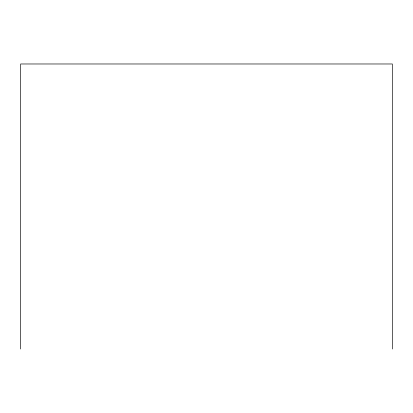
<?xml version="1.0" encoding="UTF-8"?>
<svg xmlns="http://www.w3.org/2000/svg" width="413" height="413" viewBox="0 0 413 413"><rect width="100%" height="100%" fill="white"/><g stroke="black" fill="none" stroke-linecap="round" stroke-linejoin="round"><path stroke-width="0.62" d="M392.35 349.021L392.35 63.979L20.65 63.979L20.65 349.021"/></g></svg>
